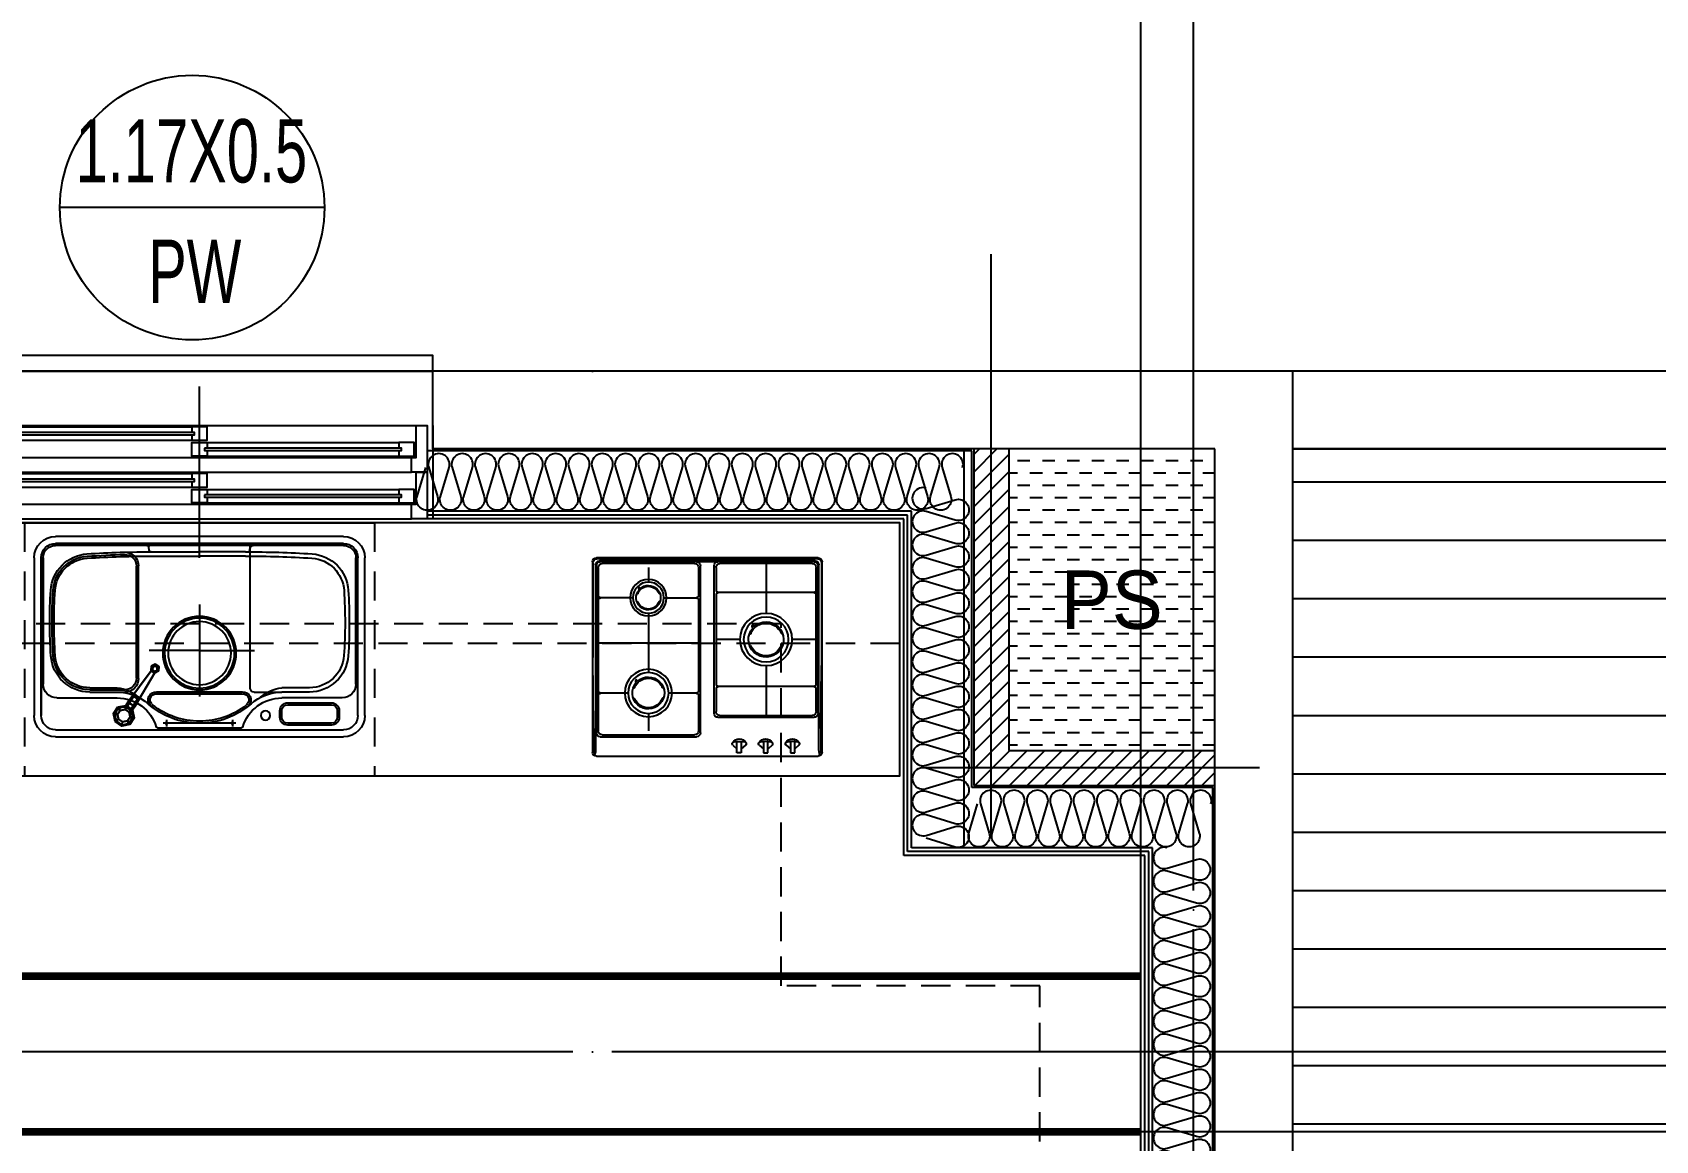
# Model space of a CAD drawing. Header units: millimetres. Extents: x -24416 to 92204, y -190080 to 23760.
# Drawn here: x 77509 to 81682, y -143956 to -141108 of the extents above; entities that cross this region are included whole.
import ezdxf
from ezdxf.enums import TextEntityAlignment as Align
from ezdxf.xclip import XClip

# ---------------------------------------------------------------- set-up
doc = ezdxf.new("R2010")
doc.units = ezdxf.units.MM
doc.header["$LTSCALE"] = 50
doc.header["$XCLIPFRAME"] = 0
for name, pattern in [('-HID', [2.5, 1.5, -1]), ('AUDIT_D_220706163347-0', [0]), ('CEN', [62, 60, -1, 0, -1]), ('HID', [2.3, 1.5, -0.8]), ('HIDDEN', [9.525, 6.35, -3.175]), ('U-131A(확장)2$0$HID', [2.3, 1.5, -0.8])]:
    doc.linetypes.add(name, pattern=pattern)
doc.layers.get('defpoints').update_dxf_attribs({"color": 139})
for name, color, linetype in [('A-SOL252', 252, 'Continuous'), ('A-창호부호', 4, 'Continuous'), ('A_HAT', 8, 'Continuous'), ('CEN_CON', 1, 'CEN'), ('CEN_WALL', 12, 'CEN'), ('CONC', 2, 'Continuous'), ('dan1', 7, 'HID'), ('ELE3_CON', 7, 'Continuous'), ('F-FUR-설치', 6, 'Continuous'), ('FUR', 4, 'Continuous'), ('FUR_가전', 8, 'HID'), ('HAT', 5, 'Continuous'), ('INS', 8, 'Continuous'), ('ROM', 7, 'AUDIT_D_220706163347-0'), ('U-131A(확장)2$0$FUR', 4, 'Continuous'), ('WAL', 3, 'Continuous'), ('WAL_DRY', 7, 'Continuous'), ('WIN', 4, 'Continuous'), ('X - 단위세대$0$ETC', 6, 'Continuous'), ('확장', 8, 'HIDDEN')]:
    doc.layers.add(name, color=color, linetype=linetype)
for name, color, linetype, plot in [('AA-XXXX-MC', 153, 'AUDIT_D_220706163347-0', False), ('Defpoint', 135, 'Continuous', False), ('MC', 135, 'Continuous', False)]:
    doc.layers.add(name, color=color, linetype=linetype, plot=plot)
doc.styles.add('HAUD01', font='Dotum.ttf')

# ---------------------------------------------------------------- blocks, each defined once
blk = doc.blocks.new('WIN_이중창_1200')
at = {"layer": 'Defpoint'}
for p, q in [((-15, 240), (-15, 0)), ((1185, 240), (1185, 0))]:
    blk.add_line(p, q, dxfattribs=at)
at = {"layer": 'WIN'}
blk.add_line((585, -100), (585, 340), dxfattribs=at)
at = {"layer": 'WIN', "color": 8}
for p, q in [((1142, 240), (28, 240)), ((1097, 237), (605, 237)), ((565, 196), (73, 196)), ((1097, 202), (605, 202)), ((1130, 158), (40, 158)), ((565, 161), (73, 161)), ((1130, 120), (40, 120)), ((1097, 117), (605, 117)), ((565, 76), (73, 76)), ((1097, 82), (605, 82)), ((1130, 38), (40, 38)), ((1130, 0), (40, 0)), ((565, 41), (73, 41))]:
    blk.add_line(p, q, dxfattribs=at)
at = {"layer": 'WIN'}
for points in [[(40, 158), (28, 158), (28, 240), (0, 240), (0, 120), (40, 120), (40, 158)], [(605, 216.5), (605, 202), (565, 202), (565, 237), (605, 237), (605, 222.5)], [(1104, 222.5), (1104, 216.5), (598, 216.5), (598, 222.5), (1104, 222.5)], [(1097, 216.5), (1097, 202), (1137, 202), (1137, 237), (1097, 237), (1097, 222.5)], [(1130, 158), (1142, 158), (1142, 240), (1170, 240), (1170, 120), (1130, 120), (1130, 158)], [(73, 175.5), (73, 161), (33, 161), (33, 196), (73, 196), (73, 181.5)], [(572, 181.5), (572, 175.5), (66, 175.5), (66, 181.5), (572, 181.5)], [(565, 175.5), (565, 161), (605, 161), (605, 196), (565, 196), (565, 181.5)], [(40, 38), (28, 38), (28, 120), (0, 120), (0, 0), (40, 0), (40, 38)], [(605, 96.5), (605, 82), (565, 82), (565, 117), (605, 117), (605, 102.5)], [(1104, 102.5), (1104, 96.5), (598, 96.5), (598, 102.5), (1104, 102.5)], [(1097, 96.5), (1097, 82), (1137, 82), (1137, 117), (1097, 117), (1097, 102.5)], [(1130, 38), (1142, 38), (1142, 120), (1170, 120), (1170, 0), (1130, 0), (1130, 38)], [(73, 55.5), (73, 41), (33, 41), (33, 76), (73, 76), (73, 61.5)], [(572, 61.5), (572, 55.5), (66, 55.5), (66, 61.5), (572, 61.5)], [(565, 55.5), (565, 41), (605, 41), (605, 76), (565, 76), (565, 61.5)]]:
    blk.add_lwpolyline(points, dxfattribs=at)
blk = doc.blocks.new('insul1')
blk.add_lwpolyline([(0, 0.25, 1.344031), (0.35, 0.25), (0.2, 0.75, -1.344031), (0.55, 0.75), (0.4, 0.25)], format="xyb")
blk = doc.blocks.new('K-sink')
at = {"layer": 'FUR'}
for p, q in [((-370, -105), (370, -105)), ((-370, -123), (370, -123)), ((-425, -565), (-425, -160)), ((-407, -160), (-407, -565)), ((-407, -565), (-407, -160)), ((-208.1, -150.2), (-210.6, -162.4)), ((-208.1, -150.2), (-210.6, -162.4)), ((-210.6, -162.4), (-203.8, -172.8)), ((-210.6, -162.4), (-203.8, -172.8)), ((-197.8, -143.4), (-208.1, -150.2)), ((-197.8, -143.4), (-208.1, -150.2)), ((-185.6, -145.9), (-197.8, -143.4)), ((-185.6, -145.9), (-197.8, -143.4)), ((-178.7, -156.2), (-185.6, -145.9)), ((-178.7, -156.2), (-185.6, -145.9)), ((-181.2, -168.4), (-178.7, -156.2)), ((-181.2, -168.4), (-178.7, -156.2)), ((-108.2, -128), (108.2, -128)), ((206.6, -155.1), (206.6, -172.4)), ((339.1, -135.1), (226.6, -135.1)), ((359.1, -172.4), (359.1, -155.1)), ((407, -160), (407, -565)), ((425, -160), (425, -565)), ((-367, -205), (-211.7, -205)), ((-203.8, -172.8), (-191.6, -175.3)), ((-203.8, -172.8), (-191.6, -175.3)), ((-191.6, -175.3), (-181.2, -168.4)), ((-191.6, -175.3), (-181.2, -168.4)), ((367, -205), (211.7, -205)), ((226.6, -192.4), (339.1, -192.4)), ((-402, -565), (-402, -240)), ((-282.3, -220), (-192, -220)), ((-282.3, -220), (-211.7, -220)), ((130, -230), (130, -602)), ((140, -220), (211.7, -220)), ((282.3, -220), (211.7, -220)), ((402, -240), (402, -565)), ((-157, -255), (-157, -544.5)), ((-118, -580), (0, -580)), ((118, -580), (0, -580)), ((135.3, -597), (-370, -597)), ((370, -602), (-370, -602)), ((370, -620), (-370, -620)), ((-129.7, -584.6), (-130.3, -592.4)), ((129.7, -584.6), (130.3, -592.4)), ((370, -597), (135.3, -597))]:
    blk.add_line(p, q, dxfattribs=at)
at = {"layer": 'FUR', "ltscale": 0.6}
for p, q in [((-217.1, -144.2), (-221.2, -164.5)), ((-221.2, -164.5), (-209.8, -181.7)), ((-199.9, -132.8), (-217.1, -144.2)), ((-179.6, -136.9), (-199.9, -132.8)), ((-168.1, -154.1), (-179.6, -136.9)), ((-172.2, -174.4), (-168.1, -154.1)), ((-209.8, -181.7), (-189.5, -185.9)), ((-191.6, -175.3), (-169.5, -208.6)), ((-189.5, -185.9), (-172.2, -174.4))]:
    blk.add_line(p, q, dxfattribs=at)
at = {"layer": 'FUR', "color": 199}
for p, q in [((-76.6, -140), (-93.4, -140)), ((87.5, -140), (-87.5, -140)), ((-85, -148.4), (-85, -131.6)), ((93.4, -140), (76.6, -140)), ((85, -148.4), (85, -131.6)), ((0, -445), (0, -208.5)), ((-282.3, -231), (-211.7, -231)), ((0, -326.8), (-129.1, -326.8)), ((0, -326.8), (140.9, -326.8))]:
    blk.add_line(p, q, dxfattribs=at)
at = {"layer": 'FUR', "color": 199, "ltscale": 0.5}
for p, q in [((211.6, -155.1), (211.6, -172.4)), ((339.1, -140.1), (226.6, -140.1)), ((354.1, -172.4), (354.1, -155.1)), ((-122.6, -189.3), (-120.6, -186.7)), ((122.6, -189.3), (120.3, -186.5)), ((226.6, -187.4), (339.1, -187.4)), ((-282.3, -226), (-192, -226)), ((110.6, -215), (-110.6, -215)), ((282.3, -231), (211.7, -231)), ((-162, -256), (-162, -543.5)), ((-118, -569), (0, -569)), ((118, -569), (0, -569))]:
    blk.add_line(p, q, dxfattribs=at)
at = {"layer": 'FUR', "ltscale": 0.5}
blk.add_line((110.6, -220), (-110.6, -220), dxfattribs=at)
at = {"layer": 'FUR', "color": 199}
for centre, radius in [((-195.2, -158.9), 21.9), ((-85, -140), 2.5), ((85, -140), 2.5), ((0, -320), 90), ((0, -320), 81)]:
    blk.add_circle(centre, radius, dxfattribs=at)
at = {"layer": 'FUR'}
for centre, radius in [((169.6, -160), 12.2), ((0, -320), 94.5)]:
    blk.add_circle(centre, radius, dxfattribs=at)
for centre, radius, start, end in [((-370, -160), 55, 90, 180), ((-370, -160), 37, 90, 180), ((370, -160), 55, 0, 90), ((370, -160), 37, 0, 90), ((-211.7, -100), 105, 270, 343.3193), ((0, -340), 200, 90, 131.4096), ((-108.2, -131), 3, 90, 163.3193), ((0, -340), 200, 48.5904, 90), ((108.2, -131), 3, 16.6807, 90), ((211.7, -100), 105, 196.6807, 270), ((226.6, -155.1), 20, 90, 180), ((339.1, -155.1), 20, 360, 90), ((-367, -240), 35, 90, 180), ((-211.7, -100), 120, 270, 311.4096), ((211.7, -100), 120, 228.5904, 270), ((226.6, -172.4), 20, 180, 270), ((339.1, -172.4), 20, 270, 0), ((367, -240), 35, 0, 90), ((-282.3, -320), 100, 90, 176.1774), ((-192, -255), 35, 0, 90), ((140, -230), 10, 90.025, 180), ((282.3, -320), 100, 3.8226, 90), ((914.2, -400), 1299.2, 176.1751, 183.5988), ((-915, -400), 1300, 356.4036, 3.8226), ((-282.6, -475.3), 100, 183.5964, 266.1102), ((282.6, -475.3), 100, 273.8898, 356.4036), ((-370, -565), 55, 180, 270), ((-370, -565), 37, 180, 270), ((-370, -565), 32, 180, 270), ((-140.2, 1619.9), 2200, 266.1102, 270.5776), ((-192, -544.5), 35, 268.6272, 0), ((-124.7, -585.1), 5, 90.4028, 175), ((140.2, 1619.9), 2200, 269.4224, 273.8898), ((140.2, 1619.9), 2200, 269.4224, 269.5972), ((124.7, -585.1), 5, 5, 89.5972), ((370, -565), 32, 270, 0), ((370, -565), 37, 270, 0), ((370, -565), 55, 270, 0), ((-135.3, -592), 5, 270, 355), ((138.7, -588.4), 8.66, 181.0559, 263.1777), ((135.3, -592), 5, 185, 270)]:
    blk.add_arc(centre, radius, start, end, dxfattribs=at)
at = {"layer": 'FUR', "color": 199, "ltscale": 0.5}
for centre, radius, start, end in [((0, -340), 195, 90, 128.1858), ((0, -340), 195, 51.926, 90), ((226.6, -155.1), 15, 90, 180), ((339.1, -155.1), 15, 0, 90), ((-112.1, -200.1), 15, 134.2485, 274.3944), ((112.1, -200.1), 15, 265.6056, 45.7515), ((222.9, -131.6), 100, 228.7744, 263.5192), ((226.6, -172.4), 15, 180, 270), ((339.1, -172.4), 15, 270, 0), ((-282.3, -320), 94, 90, 176.1774), ((-192, -256), 30, 0, 90), ((282.3, -320), 89, 3.8226, 90), ((915, -400), 1294, 176.1774, 183.5964), ((-915, -400), 1289, 356.4036, 3.8226), ((-282.6, -475.3), 94, 183.5964, 266.1102), ((282.6, -475.3), 89, 273.8898, 356.4036), ((-140.2, 1619.9), 2194, 266.1102, 268.6266), ((-192, -543.5), 30, 268.6266, 0), ((140.2, 1619.9), 2189, 269.4224, 273.8898)]:
    blk.add_arc(centre, radius, start, end, dxfattribs=at)
at = {"layer": 'FUR', "color": 199}
for centre, radius, start, end in [((-222.9, -131.6), 100, 276.4808, 311.2256), ((-282.3, -320), 89, 90, 176.1774), ((914.2, -400), 1288.2, 176.1751, 183.5988), ((-282.6, -475.3), 89, 183.5964, 266.1102), ((-140.2, 1619.9), 2189, 266.1102, 270.5776)]:
    blk.add_arc(centre, radius, start, end, dxfattribs=at)
at = {"layer": 'FUR', "ltscale": 0.5}
for centre, start, end in [((-112.1, -200.1), 134.2485, 274.3944), ((112.1, -200.1), 265.6056, 45.7515)]:
    blk.add_arc(centre, 20, start, end, dxfattribs=at)
at = {"layer": 'FUR', "ltscale": 0.6}
for points in [[(-221.2, -164.5), (-210.6, -162.4), (-208.1, -150.2), (-217.1, -144.2)], [(-209.8, -181.7), (-203.8, -172.8), (-210.6, -162.4), (-221.2, -164.5)], [(-217.1, -144.2), (-199.9, -132.8), (-197.8, -143.4), (-208.1, -150.2)], [(-199.9, -132.8), (-197.8, -143.4), (-185.6, -145.9), (-179.6, -136.9)], [(-179.6, -136.9), (-185.6, -145.9), (-178.7, -156.2), (-168.1, -154.1)], [(-172.2, -174.4), (-168.1, -154.1), (-178.7, -156.2), (-181.2, -168.4)], [(-209.8, -181.7), (-189.5, -185.9), (-191.6, -175.3), (-203.8, -172.8)], [(-184, -194.2), (-189.5, -185.9), (-191.6, -175.3), (-184, -194.2)], [(-191.6, -175.3), (-169.5, -208.6), (-191.6, -175.3)], [(-124.5, -274.7), (-124.5, -274.7), (-184, -194.2)], [(-172.2, -174.4), (-166.7, -182.8), (-166.7, -182.8), (-181.2, -168.4)], [(-159.1, -201.7), (-181.2, -168.4), (-181.2, -168.4), (-159.1, -201.7)], [(-115.8, -269), (-115.3, -268.8), (-124.9, -275.1), (-124.5, -274.7)], [(-115.1, -273.3), (-115.8, -269), (-124.5, -274.7), (-120.8, -277.1)], [(-124.2, -286.5), (-120.4, -284), (-114.2, -287.1), (-113.9, -291.7)], [(-104.4, -285.4), (-113.9, -291.7), (-114.2, -287.1), (-108.5, -283.3)], [(-105.1, -273.9), (-108.9, -276.4), (-108.5, -283.3), (-104.4, -285.4)]]:
    blk.add_3dface(points, dxfattribs=at)
at = {"layer": 'FUR', "ltscale": 0.6, "invisible_edges": 8}
for points in [[(-191.6, -175.3), (-203.8, -172.8), (-210.6, -162.4), (-208.1, -150.2)], [(-197.8, -143.4), (-185.6, -145.9), (-178.7, -156.2), (-181.2, -168.4)], [(-124.9, -275.1), (-124.5, -274.7), (-124.5, -274.7), (-120.8, -277.1)], [(-120.8, -277.1), (-120.4, -284), (-124.2, -286.5), (-124.9, -275.1)], [(-120.4, -284), (-120.8, -277.1), (-115.1, -273.3), (-108.9, -276.4)], [(-108.9, -276.4), (-108.5, -283.3), (-114.2, -287.1), (-120.4, -284)], [(-108.9, -276.4), (-105.1, -273.9), (-115.3, -268.8), (-115.8, -269)], [(-115.8, -269), (-115.8, -269), (-115.1, -273.3), (-108.9, -276.4)]]:
    blk.add_3dface(points, dxfattribs=at)
at = {"layer": 'FUR', "invisible_edges": 10}
blk.add_3dface([(-208.1, -150.2), (-197.8, -143.4), (-181.2, -168.4), (-191.6, -175.3)], dxfattribs=at)
at = {"layer": 'FUR'}
for points in [[(-189.5, -185.9), (-191.6, -175.3), (-181.2, -168.4), (-172.2, -174.4)], [(-166.7, -182.8), (-181.2, -168.4), (-191.6, -175.3), (-184, -194.2)], [(-181.2, -168.4), (-191.6, -175.3), (-169.5, -208.6), (-159.1, -201.7)], [(-169.5, -208.6), (-159.1, -201.7), (-181.2, -168.4), (-191.6, -175.3)], [(-172.2, -174.4), (-166.7, -182.8), (-184, -194.2), (-189.5, -185.9)], [(-184, -194.2), (-166.7, -182.8), (-115.8, -269), (-124.5, -274.7)], [(-115.8, -269), (-166.7, -182.8), (-184, -194.2), (-124.5, -274.7)], [(-115.8, -269), (-115.8, -269), (-166.7, -182.8)]]:
    blk.add_3dface(points, dxfattribs=at)
blk = doc.blocks.new('싱크')
at = {"layer": 'defpoints'}
for p, q in [((-18.3, 0), (-18.3, 1350)), ((631.7, 0), (631.7, 1350))]:
    blk.add_line(p, q, dxfattribs=at)
at = {"layer": 'defpoints', "linetype": '-HID'}
for p, q in [((631.7, 1350), (-18.3, 1350)), ((631.7, 450), (-18.3, 450)), ((631.7, 0), (-18.3, 0))]:
    blk.add_line(p, q, dxfattribs=at)
at = {"layer": 'FUR_가전', "rotation": 90}
blk.add_blockref('K-sink', (-23.3, 900), dxfattribs=at)
blk = doc.blocks.new('쿡탑')
at = {"layer": 'FUR'}
for p, q in [((460711, 189095.4), (460711, 189585.4)), ((460721, 189595.4), (461291, 189595.4)), ((460722, 189592.4), (461290, 189592.4)), ((460729, 189587.4), (461283, 189587.4)), ((460731, 189585.4), (461281, 189585.4)), ((461301, 189585.4), (461301, 189095.4)), ((460712, 189582.4), (460712, 189318.9)), ((460719, 189103.9), (460719, 189577.4)), ((460721, 189195.4), (460721, 189575.4)), ((460726, 189267.1), (460726, 189570.4)), ((460736, 189580.4), (460973.5, 189580.4)), ((460854.8, 189580.4), (460854.8, 189452.6)), ((460983.5, 189570.4), (460983.5, 189508.6)), ((460988.5, 189195.4), (460988.5, 189575.4)), ((461023.5, 189145.4), (461023.5, 189575.4)), ((461028.5, 189570.4), (461028.5, 189495.4)), ((461038.5, 189580.4), (461276, 189580.4)), ((461157.3, 189570.4), (461157.3, 189532.9)), ((461286, 189570.4), (461286, 189150.4)), ((461291, 189575.4), (461291, 189145.4)), ((461293, 189577.4), (461293, 189103.9)), ((461300, 189582.4), (461300, 189338.9)), ((460728, 189508.6), (460726, 189508.6)), ((460728, 189503.6), (460726, 189503.6)), ((460730.3, 189506.1), (460979.2, 189506.1)), ((460981.6, 189508.6), (460983.5, 189508.6)), ((460981.6, 189503.6), (460983.5, 189503.6)), ((460983.5, 189503.6), (460983.5, 189267.1)), ((461030.5, 189495.4), (461028.5, 189495.4)), ((461028.5, 189490.4), (461028.5, 189250.4)), ((461030.5, 189490.4), (461028.5, 189490.4)), ((461117.2, 189492.9), (461032.9, 189492.9)), ((461197.3, 189492.9), (461281.7, 189492.9)), ((461284.1, 189495.4), (461286, 189495.4)), ((461284.1, 189490.4), (461286, 189490.4)), ((461157.3, 189452.8), (461157.3, 189300.1)), ((460726, 189385.4), (460787.6, 189385.4)), ((460922, 189385.4), (460983.5, 189385.4)), ((461286, 189376.5), (461028.5, 189376.5)), ((461298, 189156.9), (461300, 189338.9)), ((460714, 189156.9), (460712, 189318.9)), ((460854.8, 189318.1), (460854.8, 189190.4)), ((460728, 189267.1), (460726, 189267.1)), ((460726, 189200.4), (460726, 189262.1)), ((460728, 189262.1), (460726, 189262.1)), ((460730.3, 189264.6), (460979.2, 189264.6)), ((460981.6, 189267.1), (460983.5, 189267.1)), ((460981.6, 189262.1), (460983.5, 189262.1)), ((460983.5, 189262.1), (460983.5, 189200.4)), ((461030.5, 189250.4), (461028.5, 189250.4)), ((461028.5, 189245.4), (461028.5, 189150.4)), ((461030.5, 189245.4), (461028.5, 189245.4)), ((461032.8, 189247.9), (461105, 189247.9)), ((461209.6, 189247.9), (461281.7, 189247.9)), ((461284.1, 189250.4), (461286, 189250.4)), ((461284.1, 189245.4), (461286, 189245.4)), ((460978.5, 189185.4), (460731, 189185.4)), ((460973.5, 189190.4), (460736, 189190.4)), ((461157.3, 189195.6), (461157.3, 189150.4)), ((460714, 189156.9), (460714, 189095.4)), ((461281, 189135.4), (461033.5, 189135.4)), ((461276, 189140.4), (461038.5, 189140.4)), ((461298, 189156.9), (461298, 189095.4)), ((461291, 189085.4), (460721, 189085.4)), ((460770.5, 189113.9), (460780.7, 189104.7)), ((460770.5, 189113.9), (460780.7, 189104.7)), ((460780.9, 189123.2), (460792.2, 189123.2)), ((460780.9, 189094.2), (460780.9, 189123.2)), ((460780.9, 189123.2), (460792.2, 189123.2)), ((460780.9, 189094.2), (460780.9, 189123.2)), ((460792.2, 189094.2), (460780.9, 189094.2)), ((460792.2, 189094.2), (460780.9, 189094.2)), ((460792.2, 189123.2), (460792.2, 189094.2)), ((460792.2, 189123.2), (460792.2, 189094.2)), ((460803.4, 189113.7), (460792.2, 189104.5)), ((460803.4, 189113.7), (460792.2, 189104.5)), ((460839.4, 189113.9), (460849.6, 189104.7)), ((460839.4, 189113.9), (460849.6, 189104.7)), ((460839.4, 189113.9), (460849.6, 189104.7)), ((460839.4, 189113.9), (460849.6, 189104.7)), ((460839.4, 189113.9), (460849.6, 189104.7)), ((460839.4, 189113.9), (460849.6, 189104.7)), ((460839.4, 189113.9), (460849.6, 189104.7)), ((460839.4, 189113.9), (460849.6, 189104.7)), ((460849.9, 189123.1), (460861.2, 189123.1)), ((460849.9, 189094.2), (460849.9, 189123.1)), ((460849.9, 189123.1), (460861.2, 189123.1)), ((460849.9, 189094.2), (460849.9, 189123.1)), ((460849.9, 189123.1), (460861.2, 189123.1)), ((460849.9, 189094.2), (460849.9, 189123.1)), ((460849.9, 189123.1), (460861.2, 189123.1)), ((460849.9, 189094.2), (460849.9, 189123.1)), ((460849.9, 189123.1), (460861.2, 189123.1)), ((460849.9, 189094.2), (460849.9, 189123.1)), ((460849.9, 189123.1), (460861.2, 189123.1)), ((460849.9, 189094.2), (460849.9, 189123.1)), ((460849.9, 189123.1), (460861.2, 189123.1)), ((460849.9, 189094.2), (460849.9, 189123.1)), ((460849.9, 189123.1), (460861.2, 189123.1)), ((460849.9, 189094.2), (460849.9, 189123.1)), ((460861.2, 189094.2), (460849.9, 189094.2)), ((460861.2, 189094.2), (460849.9, 189094.2)), ((460861.2, 189094.2), (460849.9, 189094.2)), ((460861.2, 189094.2), (460849.9, 189094.2)), ((460861.2, 189094.2), (460849.9, 189094.2)), ((460861.2, 189094.2), (460849.9, 189094.2)), ((460861.2, 189094.2), (460849.9, 189094.2)), ((460861.2, 189094.2), (460849.9, 189094.2)), ((460872.3, 189113.7), (460861.1, 189104.5)), ((460872.3, 189113.7), (460861.1, 189104.5)), ((460872.3, 189113.7), (460861.1, 189104.5)), ((460872.3, 189113.7), (460861.1, 189104.5)), ((460872.3, 189113.7), (460861.1, 189104.5)), ((460872.3, 189113.7), (460861.1, 189104.5)), ((460872.3, 189113.7), (460861.1, 189104.5)), ((460872.3, 189113.7), (460861.1, 189104.5)), ((460861.2, 189123.1), (460861.2, 189094.2)), ((460861.2, 189123.1), (460861.2, 189094.2)), ((460861.2, 189123.1), (460861.2, 189094.2)), ((460861.2, 189123.1), (460861.2, 189094.2)), ((460861.2, 189123.1), (460861.2, 189094.2)), ((460861.2, 189123.1), (460861.2, 189094.2)), ((460861.2, 189123.1), (460861.2, 189094.2)), ((460861.2, 189123.1), (460861.2, 189094.2)), ((460907.3, 189113.7), (460918.4, 189104.5)), ((460907.3, 189113.7), (460918.4, 189104.5)), ((460907.3, 189113.7), (460918.4, 189104.5)), ((460907.3, 189113.7), (460918.4, 189104.5)), ((460907.3, 189113.7), (460918.4, 189104.5)), ((460907.3, 189113.7), (460918.4, 189104.5)), ((460907.3, 189113.7), (460918.4, 189104.5)), ((460907.3, 189113.7), (460918.4, 189104.5)), ((460929.7, 189123.1), (460918.4, 189123.1)), ((460918.4, 189123.1), (460918.4, 189094.2)), ((460929.7, 189123.1), (460918.4, 189123.1)), ((460918.4, 189123.1), (460918.4, 189094.2)), ((460929.7, 189123.1), (460918.4, 189123.1)), ((460918.4, 189123.1), (460918.4, 189094.2)), ((460929.7, 189123.1), (460918.4, 189123.1)), ((460918.4, 189123.1), (460918.4, 189094.2)), ((460929.7, 189123.1), (460918.4, 189123.1)), ((460918.4, 189123.1), (460918.4, 189094.2)), ((460929.7, 189123.1), (460918.4, 189123.1)), ((460918.4, 189123.1), (460918.4, 189094.2)), ((460929.7, 189123.1), (460918.4, 189123.1)), ((460918.4, 189123.1), (460918.4, 189094.2)), ((460929.7, 189123.1), (460918.4, 189123.1)), ((460918.4, 189123.1), (460918.4, 189094.2)), ((460918.4, 189094.2), (460929.7, 189094.2)), ((460918.4, 189094.2), (460929.7, 189094.2)), ((460918.4, 189094.2), (460929.7, 189094.2)), ((460918.4, 189094.2), (460929.7, 189094.2)), ((460918.4, 189094.2), (460929.7, 189094.2)), ((460918.4, 189094.2), (460929.7, 189094.2)), ((460918.4, 189094.2), (460929.7, 189094.2)), ((460918.4, 189094.2), (460929.7, 189094.2)), ((460929.7, 189094.2), (460929.7, 189123.1)), ((460929.7, 189094.2), (460929.7, 189123.1)), ((460929.7, 189094.2), (460929.7, 189123.1)), ((460929.7, 189094.2), (460929.7, 189123.1)), ((460929.7, 189094.2), (460929.7, 189123.1)), ((460929.7, 189094.2), (460929.7, 189123.1)), ((460929.7, 189094.2), (460929.7, 189123.1)), ((460929.7, 189094.2), (460929.7, 189123.1)), ((460940.2, 189113.9), (460930, 189104.7)), ((460940.2, 189113.9), (460930, 189104.7)), ((460940.2, 189113.9), (460930, 189104.7)), ((460940.2, 189113.9), (460930, 189104.7)), ((460940.2, 189113.9), (460930, 189104.7)), ((460940.2, 189113.9), (460930, 189104.7)), ((460940.2, 189113.9), (460930, 189104.7)), ((460940.2, 189113.9), (460930, 189104.7))]:
    blk.add_line(p, q, dxfattribs=at)
for centre, radius in [((461157.3, 189492.9), 46.7), ((461157.3, 189492.9), 40), ((460854.8, 189385.4), 67.2), ((460854.8, 189385.4), 57.7), ((461157.3, 189247.9), 60.9), ((461157.3, 189247.9), 52.3)]:
    blk.add_circle(centre, radius, dxfattribs=at)
for centre, radius, start, end in [((460721, 189585.4), 10, 90, 180), ((460722, 189582.4), 10, 90, 180), ((460729, 189577.4), 10, 90, 180), ((460731, 189575.4), 10, 90, 180), ((460978.5, 189575.4), 10, 0, 90), ((461033.5, 189575.4), 10, 90, 180), ((461281, 189575.4), 10, 0, 90), ((461283, 189577.4), 10, 0, 90), ((461290, 189582.4), 10, 0, 90), ((461291, 189585.4), 10, 0, 90), ((460736, 189570.4), 10, 90, 180), ((460973.5, 189570.4), 10, 0, 90), ((461038.5, 189570.4), 10, 90, 180), ((461276, 189570.4), 10, 0, 90), ((460727.8, 189506.1), 2.51, 274.2415, 85.7585), ((460981.7, 189506.1), 2.51, 94.2415, 265.7585), ((461157.3, 189492.9), 31.4, 46.3378, 40.7194), ((461157.9, 189550.4), 55.6, 237.2301, 237.6615), ((461129, 189504.7), 1.53, 237.6615, 337.2181), ((461157.3, 189492.9), 29.2, 21.5687, 157.2181), ((461185.8, 189504.1), 1.53, 201.5687, 301.1252), ((461157.9, 189550.4), 55.6, 301.1252, 301.5566), ((461030.3, 189492.9), 2.51, 274.2415, 85.7585), ((461156.1, 189435.2), 55.6, 120.4999, 120.9395), ((461128.7, 189481.7), 1.53, 21.2578, 120.4999), ((461157.3, 189492.9), 29.2, 201.2578, 336.4054), ((461185.4, 189480.6), 1.53, 57.1633, 156.4054), ((461156.1, 189435.2), 55.6, 56.7238, 57.1633), ((461284.2, 189492.9), 2.51, 94.2415, 265.7585), ((460854.8, 189385.4), 45.2, 46.3378, 40.7194), ((460854.8, 189385.4), 42, 21.5687, 157.2181), ((460855.7, 189468.2), 80, 237.2301, 237.6615), ((460814, 189402.5), 2.21, 237.6615, 337.2181), ((460895.9, 189401.6), 2.21, 201.5687, 301.1252), ((460855.7, 189468.2), 80, 301.1252, 301.5566), ((460853.1, 189302.3), 80, 120.4999, 120.9395), ((460813.6, 189369.3), 2.21, 21.2578, 120.4999), ((460854.8, 189385.4), 42, 201.2578, 336.4054), ((460895.3, 189367.7), 2.21, 57.1633, 156.4054), ((460853.1, 189302.3), 80, 56.7238, 57.1633), ((460727.8, 189264.6), 2.51, 274.2415, 85.7585), ((460981.7, 189264.6), 2.51, 94.2415, 265.7585), ((461157.3, 189247.9), 41, 46.3378, 40.7194), ((461158.1, 189323), 72.6, 237.2301, 237.6615), ((461120.3, 189263.4), 2, 237.6615, 337.2181), ((461157.3, 189247.9), 38.1, 21.5687, 157.2181), ((461194.5, 189262.6), 2, 201.5687, 301.1252), ((461158.1, 189323), 72.6, 301.1252, 301.5566), ((461030.3, 189247.9), 2.51, 274.2415, 85.7585), ((461155.7, 189172.5), 72.6, 120.4999, 120.9395), ((461119.9, 189233.3), 2, 21.2578, 120.4999), ((461157.3, 189247.9), 38.1, 201.2578, 336.4054), ((461194, 189231.8), 2, 57.1633, 156.4054), ((461155.7, 189172.5), 72.6, 56.7238, 57.1633), ((461284.2, 189247.9), 2.51, 94.2415, 265.7585), ((460731, 189195.4), 10, 180, 270), ((460736, 189200.4), 10, 180, 270), ((460973.5, 189200.4), 10, 270, 0), ((460978.5, 189195.4), 10, 270, 0), ((460787, 189109.6), 20.4, 31.2565, 148.5357), ((460787, 189109.6), 20.4, 31.2565, 148.5357), ((460855.9, 189109.5), 20.4, 31.2565, 148.5357), ((460855.9, 189109.5), 20.4, 31.2565, 148.5357), ((460855.9, 189109.5), 20.4, 31.2565, 148.5357), ((460855.9, 189109.5), 20.4, 31.2565, 148.5357), ((460855.9, 189109.5), 20.4, 31.2565, 148.5357), ((460855.9, 189109.5), 20.4, 31.2565, 148.5357), ((460855.9, 189109.5), 20.4, 31.2565, 148.5357), ((460855.9, 189109.5), 20.4, 31.2565, 148.5357), ((460923.6, 189109.5), 20.4, 31.4643, 148.7435), ((460923.6, 189109.5), 20.4, 31.4643, 148.7435), ((460923.6, 189109.5), 20.4, 31.4643, 148.7435), ((460923.6, 189109.5), 20.4, 31.4643, 148.7435), ((460923.6, 189109.5), 20.4, 31.4643, 148.7435), ((460923.6, 189109.5), 20.4, 31.4643, 148.7435), ((460923.6, 189109.5), 20.4, 31.4643, 148.7435), ((460923.6, 189109.5), 20.4, 31.4643, 148.7435), ((461033.5, 189145.4), 10, 180, 270), ((461038.5, 189150.4), 10, 180, 270), ((461276, 189150.4), 10, 270, 0), ((461281, 189145.4), 10, 270, 0), ((460721, 189095.4), 10, 180, 270), ((460708.5, 189096.9), 5.72, 302.473, 344.4523), ((460658.6, 189105.8), 60.4, 341.5721, 1.816), ((460773.8, 189117.6), 5, 148.5357, 228.0471), ((460773.8, 189117.6), 5, 148.5357, 228.0471), ((460776.4, 189115.1), 8.47, 57.3013, 148.1768), ((460776.4, 189115.1), 8.47, 57.3013, 148.1768), ((460796.9, 189113.5), 9.86, 34.7229, 117.6077), ((460796.9, 189113.5), 9.86, 34.7229, 117.6077), ((460800.2, 189117.6), 5, 309.4595, 31.2565), ((460800.2, 189117.6), 5, 309.4595, 31.2565), ((460842.8, 189117.6), 5, 148.5357, 228.0471), ((460842.8, 189117.6), 5, 148.5357, 228.0471), ((460842.8, 189117.6), 5, 148.5357, 228.0471), ((460842.8, 189117.6), 5, 148.5357, 228.0471), ((460842.8, 189117.6), 5, 148.5357, 228.0471), ((460842.8, 189117.6), 5, 148.5357, 228.0471), ((460842.8, 189117.6), 5, 148.5357, 228.0471), ((460842.8, 189117.6), 5, 148.5357, 228.0471), ((460845.3, 189115), 8.47, 57.3013, 148.1768), ((460845.3, 189115), 8.47, 57.3013, 148.1768), ((460845.3, 189115), 8.47, 57.3013, 148.1768), ((460845.3, 189115), 8.47, 57.3013, 148.1768), ((460845.3, 189115), 8.47, 57.3013, 148.1768), ((460845.3, 189115), 8.47, 57.3013, 148.1768), ((460845.3, 189115), 8.47, 57.3013, 148.1768), ((460845.3, 189115), 8.47, 57.3013, 148.1768), ((460865.8, 189113.4), 9.86, 34.7229, 117.6077), ((460865.8, 189113.4), 9.86, 34.7229, 117.6077), ((460865.8, 189113.4), 9.86, 34.7229, 117.6077), ((460865.8, 189113.4), 9.86, 34.7229, 117.6077), ((460865.8, 189113.4), 9.86, 34.7229, 117.6077), ((460865.8, 189113.4), 9.86, 34.7229, 117.6077), ((460865.8, 189113.4), 9.86, 34.7229, 117.6077), ((460865.8, 189113.4), 9.86, 34.7229, 117.6077), ((460869.1, 189117.5), 5, 309.4595, 31.2565), ((460869.1, 189117.5), 5, 309.4595, 31.2565), ((460869.1, 189117.5), 5, 309.4595, 31.2565), ((460869.1, 189117.5), 5, 309.4595, 31.2565), ((460869.1, 189117.5), 5, 309.4595, 31.2565), ((460869.1, 189117.5), 5, 309.4595, 31.2565), ((460869.1, 189117.5), 5, 309.4595, 31.2565), ((460869.1, 189117.5), 5, 309.4595, 31.2565), ((460910.5, 189117.5), 5, 148.7435, 230.5405), ((460910.5, 189117.5), 5, 148.7435, 230.5405), ((460910.5, 189117.5), 5, 148.7435, 230.5405), ((460910.5, 189117.5), 5, 148.7435, 230.5405), ((460910.5, 189117.5), 5, 148.7435, 230.5405), ((460910.5, 189117.5), 5, 148.7435, 230.5405), ((460910.5, 189117.5), 5, 148.7435, 230.5405), ((460910.5, 189117.5), 5, 148.7435, 230.5405), ((460913.8, 189113.4), 9.86, 62.3923, 145.2771), ((460913.8, 189113.4), 9.86, 62.3923, 145.2771), ((460913.8, 189113.4), 9.86, 62.3923, 145.2771), ((460913.8, 189113.4), 9.86, 62.3923, 145.2771), ((460913.8, 189113.4), 9.86, 62.3923, 145.2771), ((460913.8, 189113.4), 9.86, 62.3923, 145.2771), ((460913.8, 189113.4), 9.86, 62.3923, 145.2771), ((460913.8, 189113.4), 9.86, 62.3923, 145.2771), ((460934.2, 189115), 8.47, 31.8232, 122.6987), ((460934.2, 189115), 8.47, 31.8232, 122.6987), ((460934.2, 189115), 8.47, 31.8232, 122.6987), ((460934.2, 189115), 8.47, 31.8232, 122.6987), ((460934.2, 189115), 8.47, 31.8232, 122.6987), ((460934.2, 189115), 8.47, 31.8232, 122.6987), ((460934.2, 189115), 8.47, 31.8232, 122.6987), ((460934.2, 189115), 8.47, 31.8232, 122.6987), ((460936.8, 189117.6), 5, 311.9529, 31.4643), ((460936.8, 189117.6), 5, 311.9529, 31.4643), ((460936.8, 189117.6), 5, 311.9529, 31.4643), ((460936.8, 189117.6), 5, 311.9529, 31.4643), ((460936.8, 189117.6), 5, 311.9529, 31.4643), ((460936.8, 189117.6), 5, 311.9529, 31.4643), ((460936.8, 189117.6), 5, 311.9529, 31.4643), ((460936.8, 189117.6), 5, 311.9529, 31.4643), ((461291, 189095.4), 10, 270, 0), ((461353.4, 189105.8), 60.4, 178.184, 198.4279), ((461303.5, 189096.9), 5.72, 195.5477, 237.527)]:
    blk.add_arc(centre, radius, start, end, dxfattribs=at)
at = {"layer": 'FUR', "extrusion": (0, 0, -1)}
for centre, major_axis in [((461180.8, 189516), (0, -2.7)), ((460888.6, 189418.7), (0, -3.88)), ((461187.9, 189278.1), (0, -3.52))]:
    blk.add_ellipse(centre, major_axis=major_axis, ratio=0.678938, start_param=1.412183, end_param=6.112097, dxfattribs=at)
blk = doc.blocks.new('U-131A(확장)2', base_point=(284085.3, -82263.2))
at = {"layer": 'A-SOL252'}
h = blk.add_hatch(dxfattribs=at)
h.set_pattern_fill('DASH', color=256, scale=10, style=0)
h.paths.add_polyline_path([(309705.3, -72128.2), (309175.3, -72128.2), (309175.3, -72903.2), (309705.3, -72903.2)])
at = {"layer": 'A_HAT'}
h = blk.add_hatch(dxfattribs=at)
h.set_pattern_fill('ANSI31', color=256, scale=10, style=0)
h.set_pattern_definition([(45, (-50, 0), (-22.4506403, 22.4506403), [])])
h.paths.add_polyline_path([(309085.3, -72993.2), (309705.3, -72993.2), (309705.3, -72903.2), (309175.3, -72903.2), (309175.3, -72128.2), (309085.3, -72128.2)])
at = {"layer": 'HAT', "ltscale": 100}
h = blk.add_hatch(dxfattribs=at)
h.set_pattern_fill('_USER', color=8, scale=150, pattern_type=0)
h.set_pattern_definition([(360, (299020.35, -82263.16), (0, 150), [])])
h.paths.add_polyline_path([(309905.3, -75218.2), (310440.3, -75218.2), (310440.3, -74033.2), (309905.3, -74033.2), (309905.3, -72128.2), (311475.3, -72128.2), (311475.3, -72718.2), (313755.3, -72718.2), (313755.3, -82063.2), (309905.3, -82063.2)])
at = {"layer": 'CEN_CON'}
for p, q in [((309130.3, -73118.2), (309130.3, -71628.2)), ((309650.3, -82563.2), (309650.3, -71628.2)), ((314255.3, -71928.2), (304365.3, -71928.2)), ((309820.3, -72948.2), (308960.3, -72948.2))]:
    blk.add_line(p, q, dxfattribs=at)
at = {"layer": 'CEN_WALL'}
blk.add_line((314255.3, -73678.2), (304995.3, -73678.2), dxfattribs=at)
at = {"layer": 'CONC'}
for p, q in [((309905.3, -71928.2), (307695.3, -71928.2)), ((307695.3, -72128.2), (307695.3, -71928.2)), ((309905.3, -77108.2), (309905.3, -71928.2)), ((309705.3, -72128.2), (307695.3, -72128.2)), ((309705.3, -77108.2), (309705.3, -72128.2))]:
    blk.add_line(p, q, dxfattribs=at)
at = {"layer": 'dan1'}
blk.add_lwpolyline([(288335.3, -80123.2), (288645.3, -80123.2), (288645.3, -81613.2), (295505.3, -81613.2), (295505.3, -77978.2), (299595.3, -77978.2), (299595.3, -81613.2), (309255.3, -81613.2), (309255.3, -73508.2), (308590.3, -73508.2), (308590.3, -72578.2), (305795.3, -72578.2), (305795.4, -75688.2), (305485.3, -75688.2)], dxfattribs=at)
at = {"layer": 'ELE3_CON'}
for p, q in [((306495.3, -71928.2), (307695.3, -71928.2)), ((311675.3, -71928.2), (309905.3, -71928.2)), ((311475.3, -72128.2), (309905.3, -72128.2))]:
    blk.add_line(p, q, dxfattribs=at)
at = {"layer": 'FUR'}
blk.add_lwpolyline([(305495.3, -72968.2), (308895.3, -72968.2), (308895.3, -72318.2), (305495.3, -72318.2)], close=True, dxfattribs=at)
at = {"layer": 'HAT', "color": 8, "ltscale": 100}
blk.add_lwpolyline([(309905.3, -75218.2), (310440.3, -75218.2), (310440.3, -74033.2), (309905.3, -74033.2), (309905.3, -72128.2), (311475.3, -72128.2), (311475.3, -72718.2), (313755.3, -72718.2), (313755.3, -82063.2), (309905.3, -82063.2)], close=True, dxfattribs=at)
at = {"layer": 'INS'}
for p, q in [((309080.3, -72133.2), (307680.3, -72133.2)), ((309080.3, -72998.2), (309080.3, -72133.2)), ((308925.3, -72288.2), (307680.3, -72288.2)), ((308925.3, -73153.2), (308925.3, -72288.2)), ((309700.3, -72998.2), (309080.3, -72998.2)), ((309700.3, -77088.2), (309700.3, -72998.2)), ((309545.3, -73153.2), (308925.3, -73153.2)), ((309545.3, -77088.2), (309545.3, -73153.2))]:
    blk.add_line(p, q, dxfattribs=at)
at = {"layer": 'MC'}
for p, q in [((309515.3, -82563.2), (309515.3, -71628.2)), ((309060.3, -72128.2), (309060.3, -73148.2)), ((314255.3, -73883.2), (304995.3, -73883.2))]:
    blk.add_line(p, q, dxfattribs=at)
at = {"layer": 'U-131A(확장)2$0$FUR', "linetype": 'U-131A(확장)2$0$HID'}
blk.add_line((308895.3, -72628.2), (305495.3, -72628.2), dxfattribs=at)
at = {"layer": 'WAL'}
for p, q in [((309085.3, -72128.2), (309085.3, -72993.2)), ((309175.3, -72128.2), (309175.3, -72903.2)), ((309175.3, -72903.2), (309705.3, -72903.2)), ((309085.3, -72993.2), (309705.3, -72993.2))]:
    blk.add_line(p, q, dxfattribs=at)
at = {"layer": 'WAL_DRY'}
for p, q in [((308915.3, -72298.2), (307680.3, -72298.2)), ((308915.3, -73163.2), (308915.3, -72298.2)), ((308905.3, -72308.2), (307680.3, -72308.2)), ((308905.3, -73173.2), (308905.3, -72308.2)), ((309525.3, -73173.2), (308905.3, -73173.2)), ((309535.3, -73163.2), (308915.3, -73163.2)), ((309525.3, -77108.2), (309525.3, -73173.2)), ((309535.3, -77098.2), (309535.3, -73163.2))]:
    blk.add_line(p, q, dxfattribs=at)
at = {"layer": 'X - 단위세대$0$ETC'}
blk.add_lwpolyline([(307695.3, -71928.2), (307695.3, -71888.2), (306495.3, -71888.2), (306495.3, -71928.2), (307695.3, -71928.2)], dxfattribs=at)
at = {"layer": '확장', "ltscale": 0.5, "const_width": 20, "flags": 128}
for points in [[(309515.3, -73483.2), (305485.3, -73483.2)], [(309515.3, -73883.2), (305485.3, -73883.2)]]:
    blk.add_lwpolyline(points, dxfattribs=at)
at = {"layer": 'F-FUR-설치', "xscale": -1}
blk.add_blockref('쿡탑', (769406.4, -262003.5), dxfattribs=at)
at = {"layer": 'FUR', "xscale": -1, "rotation": 270}
blk.add_blockref('싱크', (306195.3, -72949.9), dxfattribs=at)
at = {"layer": 'INS', "xscale": 150, "yscale": 150, "zscale": 150, "row_count": 1, "row_spacing": 0, "column_spacing": 60}
for p, rotation, column_count in [((309056.8, -72138.2), 180, 23), ((308925.3, -72228.9), 270, 15), ((309695.3, -73003.2), 180, 10), ((309545.3, -73153.2), 270, 64)]:
    blk.add_blockref('insul1', p, dxfattribs=dict(at, rotation=rotation, column_count=column_count))
at = {"layer": 'WIN', "xscale": -1, "rotation": 359.9999999999999}
blk.add_blockref('WIN_이중창_1200', (307680.3, -72308.2), dxfattribs=at)
blk = doc.blocks.new('A$C4D377245')
at = {"layer": 'A-창호부호'}
blk.add_line((675.4, 345), (14.6, 345), dxfattribs=at)
blk.add_circle((345, 345), 330.4, dxfattribs=at)

msp = doc.modelspace()

# ---------------------------------------------------------------- linework, layer by layer
at = {"layer": 'AA-XXXX-MC'}
msp.add_line((80358.8, -141978.2), (80358.8, -138888.2), dxfattribs=at)
at = {"layer": 'CEN_CON'}
msp.add_line((80493.8, -141978.2), (80493.8, -138888.2), dxfattribs=at)

# ---------------------------------------------------------------- block references
ref = msp.add_blockref('U-131A(확장)2', (54928.8, -152313.2))
XClip(ref).set_block_clipping_path([(282739.2818310418, -82563.1562753955), (314255.3468844853, -68838.1562753955)])
at = {"layer": 'A-창호부호', "xscale": 1.028985507291509, "yscale": 1.028985507291509, "zscale": 1.028985507291509}
msp.add_blockref('A$C4D377245', (77564.8, -141913.1), dxfattribs=at)

# ---------------------------------------------------------------- texts
at = {"layer": 'A-창호부호', "color": 6, "style": 'HAUD01', "width": 0.7}
for s, p in [('1.17X0.5', (77917.8, -141412.1)), ('PW', (77926.4, -141721.7))]:
    msp.add_text(s, height=162.5, dxfattribs=at).set_placement(p, align=Align.MIDDLE)
at = {"layer": 'ROM', "color": 3, "style": 'HAUD01'}
msp.add_text('PS', height=150, dxfattribs=at).set_placement((80283.8, -142565.7), align=Align.MIDDLE)

doc.saveas('drawing.dxf')
